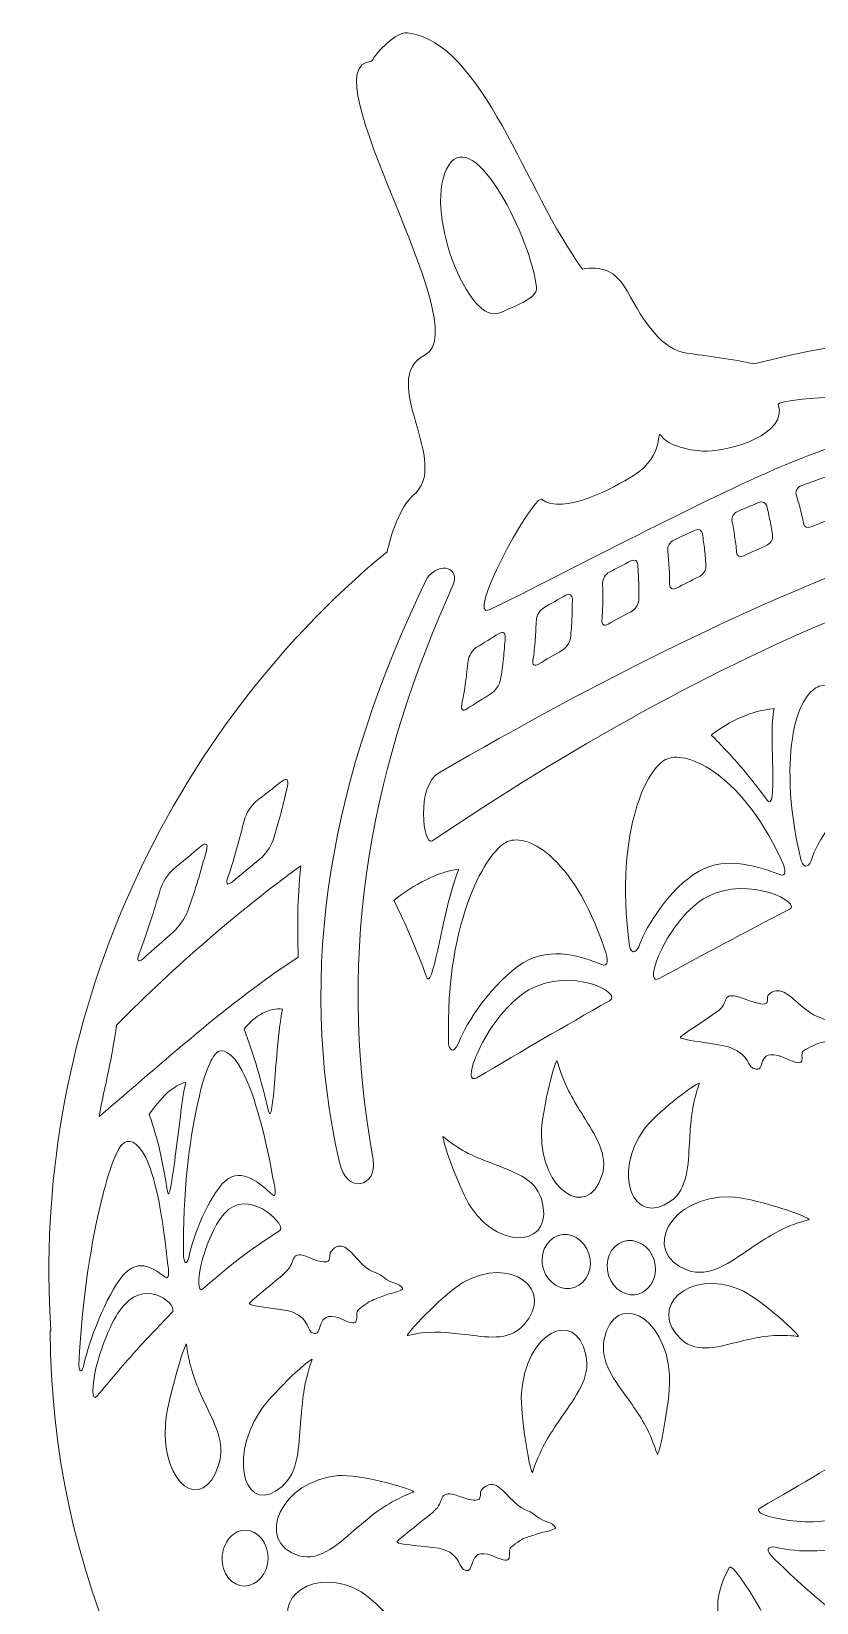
# Model space of a CAD drawing. Header units: centimetres. Extents: x -33.5 to 32.2, y -24.3 to 23.4.
# Drawn here: x -8.27 to 0.24, y 5.78 to 22.8 of the extents above; entities that cross this region are included whole.
import ezdxf

# ---------------------------------------------------------------- set-up
doc = ezdxf.new("R2010")
doc.units = ezdxf.units.CM
doc.header["$MEASUREMENT"] = 0
doc.layers.add('layer 1', color=7, linetype='Continuous')

msp = doc.modelspace()

# ---------------------------------------------------------------- linework, layer by layer
at = {"layer": 'layer 1', "color": 250, "lineweight": 9}
for points, knots in [([(-8.06721, 8.72116), (-8.06349, 8.72116), (-8.06153, 8.72116), (-8.06153, 8.72116), (-8.06153, 8.72116), (-8.27227, 11.87344), (-6.93555, 15.0796), (-4.41705, 17.1619), (-4.41705, 17.1619), (-4.37581, 17.33898), (-4.28369, 17.6302), (-4.13969, 17.76698), (-4.13969, 17.76698), (-3.69783, 18.1142), (-4.53469, 19.02948), (-4.00209, 19.29474), (-4.00209, 19.29474), (-3.43889, 19.59502), (-5.29133, 22.43028), (-4.58521, 22.47602), (-4.58521, 22.47602), (-4.52743, 22.57722), (-4.31839, 22.79906), (-4.19589, 22.78358), (-4.19589, 22.78358), (-3.36845, 22.67902), (-2.92219, 21.06164), (-2.29655, 20.22328), (-2.29655, 20.22328), (-2.10907, 20.2575), (-1.93795, 20.21842), (-1.81111, 19.97964), (-1.81111, 19.97964), (-1.62937, 19.64894), (-1.43493, 19.34716), (-1.16669, 19.31242), (-1.16669, 19.31242), (-0.97013, 19.28694), (-0.66117, 19.247), (-0.43707, 19.1969), (-0.43707, 19.1969), (4.05973, 20.3678), (8.87613, 18.34348), (10.98897, 14.1015), (10.98897, 14.1015), (11.84863, 12.37556), (12.14565, 10.51346), (11.95011, 8.71764), (11.95011, 8.71764), (11.94999, 8.71648), (11.94931, 8.72116), (11.95049, 8.72116), (11.95049, 8.72116), (11.95049, 3.50248), (7.46939, -0.72808), (1.94165, -0.72808), (1.94165, -0.72808), (-3.58611, -0.72808), (-8.06721, 3.50248), (-8.06721, 8.72116)], [0, 0, 0, 0, 0.0625, 0.0625, 0.0625, 0.0625, 0.125, 0.125, 0.125, 0.125, 0.1875, 0.1875, 0.1875, 0.1875, 0.25, 0.25, 0.25, 0.25, 0.3125, 0.3125, 0.3125, 0.3125, 0.375, 0.375, 0.375, 0.375, 0.4375, 0.4375, 0.4375, 0.4375, 0.5, 0.5, 0.5, 0.5, 0.5625, 0.5625, 0.5625, 0.5625, 0.625, 0.625, 0.625, 0.625, 0.6875, 0.6875, 0.6875, 0.6875, 0.75, 0.75, 0.75, 0.75, 0.8125, 0.8125, 0.8125, 0.8125, 0.875, 0.875, 0.875, 0.875, 1, 1, 1, 1]), ([(-3.74747, 21.3504), (-3.46783, 21.7769), (-2.85201, 20.54954), (-2.79731, 20.02514), (-2.79731, 20.02514), (-2.78377, 19.89564), (-3.05395, 19.82026), (-3.18581, 19.7533), (-3.18581, 19.7533), (-3.52963, 19.57872), (-4.04405, 20.90148), (-3.74747, 21.3504)], [0, 0, 0, 0, 0.25, 0.25, 0.25, 0.25, 0.5, 0.5, 0.5, 0.5, 1, 1, 1, 1]), ([(1.93139, 18.75902), (2.15349, 18.80716), (1.95111, 18.85828), (1.71195, 18.87392), (1.71195, 18.87392), (1.57275, 18.883), (-0.20539, 18.84554), (-0.17573, 18.75548), (-0.17573, 18.75548), (-0.06999, 18.43418), (-0.69189, 18.25368), (-0.94475, 18.25144), (-0.94475, 18.25144), (-1.05369, 18.25046), (-1.33451, 18.28044), (-1.44023, 18.41362), (-1.44023, 18.41362), (-1.51467, 18.50742), (-1.38359, 18.21184), (-1.75007, 17.984), (-1.75007, 17.984), (-1.94925, 17.86014), (-2.51659, 17.54648), (-2.74221, 17.73176), (-2.74221, 17.73176), (-2.87747, 17.71978), (-3.56955, 16.40568), (-3.30985, 16.53122), (-3.30985, 16.53122), (-2.44755, 16.94824), (-1.16827, 17.63986), (-0.20585, 18.0579), (-0.20585, 18.0579), (0.07783, 18.18114), (1.13069, 18.5853), (1.93139, 18.75902)], [0, 0, 0, 0, 0.1, 0.1, 0.1, 0.1, 0.2, 0.2, 0.2, 0.2, 0.3, 0.3, 0.3, 0.3, 0.4, 0.4, 0.4, 0.4, 0.5, 0.5, 0.5, 0.5, 0.6, 0.6, 0.6, 0.6, 0.7, 0.7, 0.7, 0.7, 0.8, 0.8, 0.8, 0.8, 1, 1, 1, 1]), ([(6.13971, 18.00306), (2.93829, 18.21702), (-0.36733, 16.77862), (-3.85001, 14.76984), (-3.85001, 14.76984), (-4.11097, 14.62152), (-4.02009, 13.96508), (-3.92939, 14.0281), (-3.92939, 14.0281), (-1.00587, 15.9869), (2.21523, 17.5638), (6.20011, 17.79476), (6.20011, 17.79476), (6.31769, 17.82118), (6.23783, 18.00466), (6.13971, 18.00306)], [0, 0, 0, 0, 0.2, 0.2, 0.2, 0.2, 0.4, 0.4, 0.4, 0.4, 0.6, 0.6, 0.6, 0.6, 1, 1, 1, 1]), ([(0.30725, 17.96294), (0.22841, 17.93382), (0.15197, 17.9059), (0.07307, 17.87696), (0.07307, 17.87696), (0.03615, 17.8634), (0.00787, 17.8214), (0.01773, 17.78562), (0.01773, 17.78562), (0.03215, 17.73326), (0.04791, 17.68124), (0.06149, 17.62826), (0.06149, 17.62826), (0.07503, 17.57538), (0.08857, 17.52204), (0.09783, 17.46764), (0.09783, 17.46764), (0.10417, 17.43028), (0.14135, 17.4135), (0.18001, 17.42956), (0.18001, 17.42956), (0.26361, 17.46418), (0.34447, 17.49852), (0.42709, 17.53192), (0.42709, 17.53192), (0.46849, 17.54864), (0.49721, 17.58932), (0.48939, 17.62432), (0.48939, 17.62432), (0.47777, 17.67664), (0.46363, 17.72746), (0.44769, 17.77768), (0.44769, 17.77768), (0.43167, 17.82788), (0.41397, 17.87752), (0.39721, 17.9273), (0.39721, 17.9273), (0.38587, 17.96102), (0.34661, 17.97744), (0.30725, 17.96294)], [0, 0, 0, 0, 0.09090909, 0.09090909, 0.09090909, 0.09090909, 0.18181818, 0.18181818, 0.18181818, 0.18181818, 0.27272727, 0.27272727, 0.27272727, 0.27272727, 0.36363636, 0.36363636, 0.36363636, 0.36363636, 0.45454545, 0.45454545, 0.45454545, 0.45454545, 0.54545455, 0.54545455, 0.54545455, 0.54545455, 0.63636364, 0.63636364, 0.63636364, 0.63636364, 0.72727273, 0.72727273, 0.72727273, 0.72727273, 0.81818182, 0.81818182, 0.81818182, 0.81818182, 1, 1, 1, 1]), ([(-0.38705, 17.69472), (-0.46423, 17.66242), (-0.53901, 17.63116), (-0.61751, 17.5984), (-0.61751, 17.5984), (-0.65613, 17.58224), (-0.68467, 17.53708), (-0.67777, 17.49876), (-0.67777, 17.49876), (-0.66763, 17.44242), (-0.65697, 17.38602), (-0.64869, 17.32848), (-0.64869, 17.32848), (-0.64043, 17.27128), (-0.63177, 17.2138), (-0.62817, 17.15434), (-0.62817, 17.15434), (-0.62571, 17.11408), (-0.59057, 17.09704), (-0.55033, 17.11594), (-0.55033, 17.11594), (-0.46735, 17.1548), (-0.38827, 17.19256), (-0.30653, 17.2279), (-0.30653, 17.2279), (-0.26567, 17.24558), (-0.23181, 17.29126), (-0.23683, 17.32964), (-0.23683, 17.32964), (-0.24411, 17.38544), (-0.25391, 17.44124), (-0.26519, 17.49546), (-0.26519, 17.49546), (-0.27655, 17.55014), (-0.28783, 17.60454), (-0.30109, 17.6581), (-0.30109, 17.6581), (-0.31003, 17.69438), (-0.34843, 17.7109), (-0.38705, 17.69472)], [0, 0, 0, 0, 0.09090909, 0.09090909, 0.09090909, 0.09090909, 0.18181818, 0.18181818, 0.18181818, 0.18181818, 0.27272727, 0.27272727, 0.27272727, 0.27272727, 0.36363636, 0.36363636, 0.36363636, 0.36363636, 0.45454545, 0.45454545, 0.45454545, 0.45454545, 0.54545455, 0.54545455, 0.54545455, 0.54545455, 0.63636364, 0.63636364, 0.63636364, 0.63636364, 0.72727273, 0.72727273, 0.72727273, 0.72727273, 0.81818182, 0.81818182, 0.81818182, 0.81818182, 1, 1, 1, 1]), ([(-1.07657, 17.39584), (-1.15471, 17.35932), (-1.22919, 17.32446), (-1.30853, 17.28734), (-1.30853, 17.28734), (-1.34757, 17.26904), (-1.37835, 17.22006), (-1.37471, 17.17854), (-1.37471, 17.17854), (-1.36941, 17.11756), (-1.36415, 17.05626), (-1.35977, 16.9944), (-1.35977, 16.9944), (-1.35545, 16.93306), (-1.35225, 16.87068), (-1.35349, 16.80658), (-1.35349, 16.80658), (-1.35435, 16.76316), (-1.32277, 16.74488), (-1.28215, 16.76608), (-1.28215, 16.76608), (-1.19851, 16.80958), (-1.11905, 16.8495), (-1.03725, 16.88784), (-1.03725, 16.88784), (-0.99577, 16.90728), (-0.95939, 16.95858), (-0.96059, 16.99982), (-0.96059, 16.99982), (-0.96235, 17.0612), (-0.96757, 17.12108), (-0.97383, 17.18056), (-0.97383, 17.18056), (-0.98011, 17.23978), (-0.98975, 17.298), (-0.99815, 17.3563), (-0.99815, 17.3563), (-1.00383, 17.3959), (-1.03871, 17.41354), (-1.07657, 17.39584)], [0, 0, 0, 0, 0.09090909, 0.09090909, 0.09090909, 0.09090909, 0.18181818, 0.18181818, 0.18181818, 0.18181818, 0.27272727, 0.27272727, 0.27272727, 0.27272727, 0.36363636, 0.36363636, 0.36363636, 0.36363636, 0.45454545, 0.45454545, 0.45454545, 0.45454545, 0.54545455, 0.54545455, 0.54545455, 0.54545455, 0.63636364, 0.63636364, 0.63636364, 0.63636364, 0.72727273, 0.72727273, 0.72727273, 0.72727273, 0.81818182, 0.81818182, 0.81818182, 0.81818182, 1, 1, 1, 1]), ([(-3.70801, 16.78664), (-3.61033, 16.9868), (-3.84159, 17.0636), (-3.98113, 16.87814), (-3.98113, 16.87814), (-5.01701, 14.7509), (-5.41161, 12.63738), (-4.93211, 10.54256), (-4.93211, 10.54256), (-4.85651, 10.1934), (-4.52143, 10.27432), (-4.56775, 10.57232), (-4.56775, 10.57232), (-4.99535, 12.9268), (-4.54075, 14.93164), (-3.70801, 16.78664)], [0, 0, 0, 0, 0.2, 0.2, 0.2, 0.2, 0.4, 0.4, 0.4, 0.4, 0.6, 0.6, 0.6, 0.6, 1, 1, 1, 1]), ([(-1.77273, 17.0619), (-1.85181, 17.02124), (-1.92711, 16.98202), (-2.00725, 16.94048), (-2.00725, 16.94048), (-2.04673, 16.92006), (-2.08119, 16.8661), (-2.08033, 16.8213), (-2.08033, 16.8213), (-2.07901, 16.75588), (-2.07663, 16.69008), (-2.07785, 16.62292), (-2.07785, 16.62292), (-2.07901, 16.55592), (-2.08079, 16.48874), (-2.08761, 16.41886), (-2.08761, 16.41886), (-2.09209, 16.3726), (-2.06365, 16.35258), (-2.02145, 16.37672), (-2.02145, 16.37672), (-1.93715, 16.42498), (-1.85587, 16.46738), (-1.77345, 16.51034), (-1.77345, 16.51034), (-1.73161, 16.53206), (-1.69119, 16.58824), (-1.68879, 16.6335), (-1.68879, 16.6335), (-1.68521, 16.70014), (-1.68593, 16.76546), (-1.68849, 16.82944), (-1.68849, 16.82944), (-1.69113, 16.89368), (-1.69501, 16.95728), (-1.69799, 17.02072), (-1.69799, 17.02072), (-1.70005, 17.06412), (-1.73321, 17.08228), (-1.77273, 17.0619)], [0, 0, 0, 0, 0.09090909, 0.09090909, 0.09090909, 0.09090909, 0.18181818, 0.18181818, 0.18181818, 0.18181818, 0.27272727, 0.27272727, 0.27272727, 0.27272727, 0.36363636, 0.36363636, 0.36363636, 0.36363636, 0.45454545, 0.45454545, 0.45454545, 0.45454545, 0.54545455, 0.54545455, 0.54545455, 0.54545455, 0.63636364, 0.63636364, 0.63636364, 0.63636364, 0.72727273, 0.72727273, 0.72727273, 0.72727273, 0.81818182, 0.81818182, 0.81818182, 0.81818182, 1, 1, 1, 1]), ([(-2.47771, 16.69136), (-2.55873, 16.64556), (-2.63959, 16.5993), (-2.71819, 16.55468), (-2.71819, 16.55468), (-2.75927, 16.53144), (-2.79531, 16.47302), (-2.79795, 16.4247), (-2.79795, 16.4247), (-2.80185, 16.3532), (-2.80553, 16.28166), (-2.81091, 16.20902), (-2.81091, 16.20902), (-2.81627, 16.13706), (-2.82313, 16.06326), (-2.83503, 15.9884), (-2.83503, 15.9884), (-2.84315, 15.93714), (-2.81879, 15.91656), (-2.77491, 15.94334), (-2.77491, 15.94334), (-2.69063, 15.99464), (-2.60495, 16.04324), (-2.52059, 16.09146), (-2.52059, 16.09146), (-2.47959, 16.11488), (-2.43583, 16.1764), (-2.42939, 16.22572), (-2.42939, 16.22572), (-2.41991, 16.29844), (-2.41465, 16.36954), (-2.41243, 16.43938), (-2.41243, 16.43938), (-2.41019, 16.50874), (-2.40835, 16.57862), (-2.40765, 16.64736), (-2.40765, 16.64736), (-2.40713, 16.69394), (-2.43893, 16.7132), (-2.47771, 16.69136)], [0, 0, 0, 0, 0.09090909, 0.09090909, 0.09090909, 0.09090909, 0.18181818, 0.18181818, 0.18181818, 0.18181818, 0.27272727, 0.27272727, 0.27272727, 0.27272727, 0.36363636, 0.36363636, 0.36363636, 0.36363636, 0.45454545, 0.45454545, 0.45454545, 0.45454545, 0.54545455, 0.54545455, 0.54545455, 0.54545455, 0.63636364, 0.63636364, 0.63636364, 0.63636364, 0.72727273, 0.72727273, 0.72727273, 0.72727273, 0.81818182, 0.81818182, 0.81818182, 0.81818182, 1, 1, 1, 1]), ([(-3.20121, 16.27644), (-3.28411, 16.22526), (-3.36811, 16.17328), (-3.44989, 16.12286), (-3.44989, 16.12286), (-3.49017, 16.09804), (-3.53113, 16.03266), (-3.53713, 15.9807), (-3.53713, 15.9807), (-3.54609, 15.90252), (-3.55447, 15.82416), (-3.56493, 15.7464), (-3.56493, 15.7464), (-3.57555, 15.66704), (-3.58975, 15.58748), (-3.60743, 15.50538), (-3.60743, 15.50538), (-3.61925, 15.45044), (-3.59509, 15.42916), (-3.55089, 15.45832), (-3.55089, 15.45832), (-3.46479, 15.5151), (-3.37607, 15.56978), (-3.28869, 15.624), (-3.28869, 15.624), (-3.24501, 15.65108), (-3.19755, 15.7179), (-3.18761, 15.77164), (-3.18761, 15.77164), (-3.17311, 15.85018), (-3.16363, 15.92706), (-3.15559, 16.00348), (-3.15559, 16.00348), (-3.14761, 16.07912), (-3.14235, 16.1543), (-3.13585, 16.22976), (-3.13585, 16.22976), (-3.13149, 16.2805), (-3.16091, 16.30128), (-3.20121, 16.27644)], [0, 0, 0, 0, 0.09090909, 0.09090909, 0.09090909, 0.09090909, 0.18181818, 0.18181818, 0.18181818, 0.18181818, 0.27272727, 0.27272727, 0.27272727, 0.27272727, 0.36363636, 0.36363636, 0.36363636, 0.36363636, 0.45454545, 0.45454545, 0.45454545, 0.45454545, 0.54545455, 0.54545455, 0.54545455, 0.54545455, 0.63636364, 0.63636364, 0.63636364, 0.63636364, 0.72727273, 0.72727273, 0.72727273, 0.72727273, 0.81818182, 0.81818182, 0.81818182, 0.81818182, 1, 1, 1, 1]), ([(1.70207, 14.66792), (1.78027, 14.53348), (1.77061, 14.47928), (1.69897, 14.50646), (1.69897, 14.50646), (1.48535, 14.58764), (1.08703, 14.71932), (0.78655, 14.56482), (0.78655, 14.56482), (0.47581, 14.40508), (0.23555, 13.99578), (0.18799, 13.8351), (0.18799, 13.8351), (0.16373, 13.75304), (0.10811, 13.71492), (0.07197, 13.81334), (0.07197, 13.81334), (-0.07721, 14.44164), (-0.06579, 14.89172), (-0.01373, 15.19466), (-0.01373, 15.19466), (0.03721, 15.49112), (0.15315, 15.64956), (0.24937, 15.69504), (0.24937, 15.69504), (0.34811, 15.74176), (0.56301, 15.71478), (0.83221, 15.56314), (0.83221, 15.56314), (1.10097, 15.41176), (1.41851, 15.13082), (1.70207, 14.66792)], [0, 0, 0, 0, 0.11111111, 0.11111111, 0.11111111, 0.11111111, 0.22222222, 0.22222222, 0.22222222, 0.22222222, 0.33333333, 0.33333333, 0.33333333, 0.33333333, 0.44444444, 0.44444444, 0.44444444, 0.44444444, 0.55555556, 0.55555556, 0.55555556, 0.55555556, 0.66666667, 0.66666667, 0.66666667, 0.66666667, 0.77777778, 0.77777778, 0.77777778, 0.77777778, 1, 1, 1, 1]), ([(-0.22033, 15.46108), (-0.46533, 15.4403), (-0.71053, 15.32308), (-0.90301, 15.17432), (-0.90301, 15.17432), (-0.79147, 15.06638), (-0.68733, 14.95426), (-0.58767, 14.83788), (-0.58767, 14.83788), (-0.48759, 14.72094), (-0.39185, 14.59928), (-0.29733, 14.47092), (-0.29733, 14.47092), (-0.23815, 14.39058), (-0.23143, 14.56186), (-0.23525, 14.79124), (-0.23525, 14.79124), (-0.23905, 15.01882), (-0.25625, 15.30422), (-0.22033, 15.46108)], [0, 0, 0, 0, 0.16666667, 0.16666667, 0.16666667, 0.16666667, 0.33333333, 0.33333333, 0.33333333, 0.33333333, 0.5, 0.5, 0.5, 0.5, 0.66666667, 0.66666667, 0.66666667, 0.66666667, 1, 1, 1, 1]), ([(-0.14893, 13.83446), (-0.07881, 13.69682), (-0.09287, 13.63832), (-0.16043, 13.664), (-0.16043, 13.664), (-0.36227, 13.74068), (-0.73209, 13.87314), (-1.03475, 13.70072), (-1.03475, 13.70072), (-1.34885, 13.52172), (-1.62041, 13.08174), (-1.67633, 12.91224), (-1.67633, 12.91224), (-1.70489, 12.82566), (-1.76021, 12.78394), (-1.78915, 12.88718), (-1.78915, 12.88718), (-1.87667, 13.54986), (-1.81441, 14.03338), (-1.72167, 14.3608), (-1.72167, 14.3608), (-1.63041, 14.68286), (-1.49621, 14.85618), (-1.39751, 14.90956), (-1.39751, 14.90956), (-1.29761, 14.96368), (-1.10271, 14.93608), (-0.87295, 14.7753), (-0.87295, 14.7753), (-0.64177, 14.61356), (-0.37381, 14.32138), (-0.14893, 13.83446)], [0, 0, 0, 0, 0.11111111, 0.11111111, 0.11111111, 0.11111111, 0.22222222, 0.22222222, 0.22222222, 0.22222222, 0.33333333, 0.33333333, 0.33333333, 0.33333333, 0.44444444, 0.44444444, 0.44444444, 0.44444444, 0.55555556, 0.55555556, 0.55555556, 0.55555556, 0.66666667, 0.66666667, 0.66666667, 0.66666667, 0.77777778, 0.77777778, 0.77777778, 0.77777778, 1, 1, 1, 1]), ([(-5.55427, 14.6757), (-5.64757, 14.60314), (-5.74303, 14.52874), (-5.83843, 14.45452), (-5.83843, 14.45452), (-5.88945, 14.41486), (-5.94375, 14.32882), (-5.96225, 14.25884), (-5.96225, 14.25884), (-5.98919, 14.15714), (-6.01493, 14.05424), (-6.04385, 13.9512), (-6.04385, 13.9512), (-6.07297, 13.84746), (-6.10449, 13.7425), (-6.14153, 13.63658), (-6.14153, 13.63658), (-6.16717, 13.56304), (-6.15087, 13.53758), (-6.09761, 13.58162), (-6.09761, 13.58162), (-5.99413, 13.66714), (-5.89211, 13.75216), (-5.79165, 13.8347), (-5.79165, 13.8347), (-5.74049, 13.8768), (-5.67483, 13.96686), (-5.65243, 14.03566), (-5.65243, 14.03566), (-5.61945, 14.13664), (-5.59201, 14.23554), (-5.56617, 14.33398), (-5.56617, 14.33398), (-5.54065, 14.43156), (-5.51937, 14.52848), (-5.49595, 14.6251), (-5.49595, 14.6251), (-5.47999, 14.6911), (-5.50653, 14.71282), (-5.55427, 14.6757)], [0, 0, 0, 0, 0.09090909, 0.09090909, 0.09090909, 0.09090909, 0.18181818, 0.18181818, 0.18181818, 0.18181818, 0.27272727, 0.27272727, 0.27272727, 0.27272727, 0.36363636, 0.36363636, 0.36363636, 0.36363636, 0.45454545, 0.45454545, 0.45454545, 0.45454545, 0.54545455, 0.54545455, 0.54545455, 0.54545455, 0.63636364, 0.63636364, 0.63636364, 0.63636364, 0.72727273, 0.72727273, 0.72727273, 0.72727273, 0.81818182, 0.81818182, 0.81818182, 0.81818182, 1, 1, 1, 1]), ([(-6.43237, 13.97278), (-6.53209, 13.88904), (-6.63405, 13.8035), (-6.73815, 13.71638), (-6.73815, 13.71638), (-6.79023, 13.67278), (-6.85289, 13.57426), (-6.87615, 13.49776), (-6.87615, 13.49776), (-6.91047, 13.38474), (-6.94351, 13.27134), (-6.98045, 13.15714), (-6.98045, 13.15714), (-7.01755, 13.04234), (-7.05787, 12.92646), (-7.10319, 12.80832), (-7.10319, 12.80832), (-7.13383, 12.72854), (-7.11803, 12.70214), (-7.06153, 12.75188), (-7.06153, 12.75188), (-6.94955, 12.85042), (-6.84089, 12.94658), (-6.73209, 13.04234), (-6.73209, 13.04234), (-6.67663, 13.09114), (-6.60355, 13.19526), (-6.57623, 13.27038), (-6.57623, 13.27038), (-6.53563, 13.38212), (-6.49921, 13.49134), (-6.46635, 13.59974), (-6.46635, 13.59974), (-6.43373, 13.70742), (-6.40515, 13.81432), (-6.37493, 13.92092), (-6.37493, 13.92092), (-6.35441, 13.99342), (-6.38141, 14.0156), (-6.43237, 13.97278)], [0, 0, 0, 0, 0.09090909, 0.09090909, 0.09090909, 0.09090909, 0.18181818, 0.18181818, 0.18181818, 0.18181818, 0.27272727, 0.27272727, 0.27272727, 0.27272727, 0.36363636, 0.36363636, 0.36363636, 0.36363636, 0.45454545, 0.45454545, 0.45454545, 0.45454545, 0.54545455, 0.54545455, 0.54545455, 0.54545455, 0.63636364, 0.63636364, 0.63636364, 0.63636364, 0.72727273, 0.72727273, 0.72727273, 0.72727273, 0.81818182, 0.81818182, 0.81818182, 0.81818182, 1, 1, 1, 1]), ([(-2.06431, 12.86902), (-2.00725, 12.72528), (-2.02465, 12.66244), (-2.08993, 12.68818), (-2.08993, 12.68818), (-2.28257, 12.76432), (-2.63047, 12.89638), (-2.94107, 12.70736), (-2.94107, 12.70736), (-3.26393, 12.51084), (-3.56807, 12.03772), (-3.63561, 11.85434), (-3.63561, 11.85434), (-3.66981, 11.76162), (-3.72705, 11.7154), (-3.74921, 11.82446), (-3.74921, 11.82446), (-3.77317, 12.5368), (-3.65483, 13.06064), (-3.51937, 13.41704), (-3.51937, 13.41704), (-3.38653, 13.76654), (-3.23261, 13.95378), (-3.12971, 14.01158), (-3.12971, 14.01158), (-3.02681, 14.06936), (-2.84747, 14.03962), (-2.65205, 13.86832), (-2.65205, 13.86832), (-2.45413, 13.69486), (-2.23545, 13.38344), (-2.06431, 12.86902)], [0, 0, 0, 0, 0.11111111, 0.11111111, 0.11111111, 0.11111111, 0.22222222, 0.22222222, 0.22222222, 0.22222222, 0.33333333, 0.33333333, 0.33333333, 0.33333333, 0.44444444, 0.44444444, 0.44444444, 0.44444444, 0.55555556, 0.55555556, 0.55555556, 0.55555556, 0.66666667, 0.66666667, 0.66666667, 0.66666667, 0.77777778, 0.77777778, 0.77777778, 0.77777778, 1, 1, 1, 1]), ([(-5.35239, 13.75814), (-6.04383, 13.25618), (-6.69337, 12.68978), (-7.35035, 12.03166), (-7.35035, 12.03166), (-7.39137, 11.6934), (-7.47965, 11.37386), (-7.53729, 11.04192), (-7.53729, 11.04192), (-6.84175, 11.63232), (-6.12793, 12.2825), (-5.38051, 12.76876), (-5.38051, 12.76876), (-5.38571, 13.14906), (-5.39389, 13.35194), (-5.35239, 13.75814)], [0, 0, 0, 0, 0.2, 0.2, 0.2, 0.2, 0.4, 0.4, 0.4, 0.4, 0.6, 0.6, 0.6, 0.6, 1, 1, 1, 1]), ([(-3.63873, 13.72112), (-3.86513, 13.69528), (-4.12405, 13.55734), (-4.34447, 13.38398), (-4.34447, 13.38398), (-4.27679, 13.25452), (-4.21611, 13.12132), (-4.15801, 12.98374), (-4.15801, 12.98374), (-4.09997, 12.84628), (-4.04361, 12.70486), (-3.98841, 12.55624), (-3.98841, 12.55624), (-3.95405, 12.46374), (-3.90759, 12.66224), (-3.84909, 12.93104), (-3.84909, 12.93104), (-3.79081, 13.19838), (-3.72107, 13.53506), (-3.63873, 13.72112)], [0, 0, 0, 0, 0.16666667, 0.16666667, 0.16666667, 0.16666667, 0.33333333, 0.33333333, 0.33333333, 0.33333333, 0.5, 0.5, 0.5, 0.5, 0.66666667, 0.66666667, 0.66666667, 0.66666667, 1, 1, 1, 1]), ([(-0.05717, 13.28582), (0.09647, 13.35132), (-0.49817, 13.6616), (-0.94607, 13.42272), (-0.94607, 13.42272), (-1.16059, 13.3083), (-1.33889, 13.06022), (-1.43935, 12.85566), (-1.43935, 12.85566), (-1.53981, 12.65112), (-1.56403, 12.48692), (-1.46817, 12.5363), (-1.46817, 12.5363), (-0.96215, 12.81008), (-0.56107, 13.02382), (-0.05717, 13.28582)], [0, 0, 0, 0, 0.2, 0.2, 0.2, 0.2, 0.4, 0.4, 0.4, 0.4, 0.6, 0.6, 0.6, 0.6, 1, 1, 1, 1]), ([(-2.00403, 12.29646), (-1.84939, 12.3698), (-2.42171, 12.6771), (-2.87937, 12.41264), (-2.87937, 12.41264), (-3.09891, 12.28578), (-3.29317, 12.02184), (-3.40387, 11.80176), (-3.40387, 11.80176), (-3.51427, 11.58218), (-3.54261, 11.4064), (-3.44369, 11.46262), (-3.44369, 11.46262), (-2.92461, 11.7683), (-2.51531, 12.00738), (-2.00403, 12.29646)], [0, 0, 0, 0, 0.2, 0.2, 0.2, 0.2, 0.4, 0.4, 0.4, 0.4, 0.6, 0.6, 0.6, 0.6, 1, 1, 1, 1]), ([(0.24545, 11.82982), (0.24763, 11.82968), (0.44399, 11.88724), (0.49843, 11.8875), (0.49843, 11.8875), (0.52107, 11.8876), (0.60183, 11.91026), (0.62147, 11.92086), (0.62147, 11.92086), (0.57215, 11.99486), (0.49537, 11.9727), (0.37659, 12.06206), (0.37659, 12.06206), (0.28001, 12.13482), (0.23143, 12.09298), (0.04297, 12.2663), (0.04297, 12.2663), (-0.05387, 12.35542), (-0.17721, 12.4739), (-0.28579, 12.35572), (-0.28579, 12.35572), (-0.31787, 12.3208), (-0.20733, 12.1853), (-0.54543, 12.31646), (-0.54543, 12.31646), (-0.79453, 12.41306), (-0.71593, 12.28346), (-0.80597, 12.2038), (-0.80597, 12.2038), (-0.86649, 12.15022), (-1.24621, 11.9123), (-1.23743, 11.89876), (-1.23743, 11.89876), (-1.21425, 11.86302), (-0.80797, 11.83096), (-0.69637, 11.78856), (-0.69637, 11.78856), (-0.46661, 11.70122), (-0.52851, 11.57794), (-0.41747, 11.554), (-0.41747, 11.554), (-0.30221, 11.52912), (-0.43513, 11.83046), (-0.06017, 11.65744), (-0.06017, 11.65744), (0.16047, 11.5556), (0.04201, 11.71768), (0.09887, 11.7537), (0.09887, 11.7537), (0.11591, 11.7645), (0.23191, 11.83058), (0.24545, 11.82982)], [0, 0, 0, 0, 0.07142857, 0.07142857, 0.07142857, 0.07142857, 0.14285714, 0.14285714, 0.14285714, 0.14285714, 0.21428571, 0.21428571, 0.21428571, 0.21428571, 0.28571429, 0.28571429, 0.28571429, 0.28571429, 0.35714286, 0.35714286, 0.35714286, 0.35714286, 0.42857143, 0.42857143, 0.42857143, 0.42857143, 0.5, 0.5, 0.5, 0.5, 0.57142857, 0.57142857, 0.57142857, 0.57142857, 0.64285714, 0.64285714, 0.64285714, 0.64285714, 0.71428571, 0.71428571, 0.71428571, 0.71428571, 0.78571429, 0.78571429, 0.78571429, 0.78571429, 0.85714286, 0.85714286, 0.85714286, 0.85714286, 1, 1, 1, 1]), ([(-5.54953, 12.20428), (-5.69353, 12.22772), (-5.84537, 12.13458), (-5.96735, 11.99004), (-5.96735, 11.99004), (-5.91469, 11.85412), (-5.86739, 11.71316), (-5.82417, 11.56512), (-5.82417, 11.56512), (-5.78105, 11.41702), (-5.74147, 11.26136), (-5.70055, 11.09876), (-5.70055, 11.09876), (-5.67505, 10.99736), (-5.65549, 11.1883), (-5.63347, 11.44952), (-5.63347, 11.44952), (-5.61157, 11.7084), (-5.58901, 12.0335), (-5.54953, 12.20428)], [0, 0, 0, 0, 0.16666667, 0.16666667, 0.16666667, 0.16666667, 0.33333333, 0.33333333, 0.33333333, 0.33333333, 0.5, 0.5, 0.5, 0.5, 0.66666667, 0.66666667, 0.66666667, 0.66666667, 1, 1, 1, 1]), ([(-5.65369, 10.37386), (-5.61373, 10.21744), (-5.62241, 10.1584), (-5.66341, 10.1961), (-5.66341, 10.1961), (-5.78367, 10.30652), (-5.99147, 10.5019), (-6.16861, 10.34514), (-6.16861, 10.34514), (-6.35497, 10.18024), (-6.52363, 9.72254), (-6.55829, 9.5458), (-6.55829, 9.5458), (-6.57551, 9.4582), (-6.60735, 9.4157), (-6.62377, 9.52224), (-6.62377, 9.52224), (-6.63329, 10.24224), (-6.55585, 10.7793), (-6.47987, 11.1413), (-6.47987, 11.1413), (-6.40553, 11.49512), (-6.32397, 11.6799), (-6.26495, 11.73348), (-6.26495, 11.73348), (-6.20585, 11.78718), (-6.09639, 11.74318), (-5.98675, 11.53496), (-5.98675, 11.53496), (-5.87423, 11.32122), (-5.75595, 10.94534), (-5.65369, 10.37386)], [0, 0, 0, 0, 0.11111111, 0.11111111, 0.11111111, 0.11111111, 0.22222222, 0.22222222, 0.22222222, 0.22222222, 0.33333333, 0.33333333, 0.33333333, 0.33333333, 0.44444444, 0.44444444, 0.44444444, 0.44444444, 0.55555556, 0.55555556, 0.55555556, 0.55555556, 0.66666667, 0.66666667, 0.66666667, 0.66666667, 0.77777778, 0.77777778, 0.77777778, 0.77777778, 1, 1, 1, 1]), ([(-2.57645, 11.64882), (-2.61421, 11.5948), (-2.74097, 11.07392), (-2.74393, 10.8588), (-2.74393, 10.8588), (-2.75237, 10.24588), (-2.24703, 9.9118), (-2.08707, 10.40092), (-2.08707, 10.40092), (-2.01281, 10.62786), (-2.16651, 10.84588), (-2.28957, 11.04784), (-2.28957, 11.04784), (-2.39847, 11.22652), (-2.47503, 11.34236), (-2.55081, 11.5723), (-2.55081, 11.5723), (-2.55791, 11.59382), (-2.57347, 11.6531), (-2.57645, 11.64882)], [0, 0, 0, 0, 0.16666667, 0.16666667, 0.16666667, 0.16666667, 0.33333333, 0.33333333, 0.33333333, 0.33333333, 0.5, 0.5, 0.5, 0.5, 0.66666667, 0.66666667, 0.66666667, 0.66666667, 1, 1, 1, 1]), ([(-6.59945, 11.41176), (-6.73197, 11.3828), (-6.87649, 11.24018), (-6.99579, 11.06262), (-6.99579, 11.06262), (-6.95057, 10.93984), (-6.91225, 10.80958), (-6.88039, 10.67094), (-6.88039, 10.67094), (-6.84837, 10.53154), (-6.82211, 10.38418), (-6.79643, 10.22892), (-6.79643, 10.22892), (-6.78041, 10.13178), (-6.74877, 10.33488), (-6.71213, 10.61078), (-6.71213, 10.61078), (-6.67581, 10.88402), (-6.64121, 11.22478), (-6.59945, 11.41176)], [0, 0, 0, 0, 0.16666667, 0.16666667, 0.16666667, 0.16666667, 0.33333333, 0.33333333, 0.33333333, 0.33333333, 0.5, 0.5, 0.5, 0.5, 0.66666667, 0.66666667, 0.66666667, 0.66666667, 1, 1, 1, 1]), ([(-1.03277, 11.4028), (-1.09893, 11.38558), (-1.50991, 11.06944), (-1.63003, 10.90502), (-1.63003, 10.90502), (-1.97983, 10.4262), (-1.74801, 9.8392), (-1.34319, 10.12382), (-1.34319, 10.12382), (-1.15341, 10.25724), (-1.15301, 10.52354), (-1.13857, 10.75924), (-1.13857, 10.75924), (-1.12599, 10.96486), (-1.12249, 11.10202), (-1.05363, 11.32954), (-1.05363, 11.32954), (-1.04799, 11.34814), (-1.03057, 11.40342), (-1.03277, 11.4028)], [0, 0, 0, 0, 0.16666667, 0.16666667, 0.16666667, 0.16666667, 0.33333333, 0.33333333, 0.33333333, 0.33333333, 0.5, 0.5, 0.5, 0.5, 0.66666667, 0.66666667, 0.66666667, 0.66666667, 1, 1, 1, 1]), ([(-6.80171, 9.48846), (-6.77293, 9.33724), (-6.78393, 9.27222), (-6.81999, 9.29936), (-6.81999, 9.29936), (-6.92649, 9.37924), (-7.10385, 9.52538), (-7.27977, 9.31902), (-7.27977, 9.31902), (-7.46401, 9.10278), (-7.65309, 8.58458), (-7.69533, 8.38628), (-7.69533, 8.38628), (-7.71633, 8.28766), (-7.74837, 8.23668), (-7.75897, 8.35056), (-7.75897, 8.35056), (-7.72133, 9.13342), (-7.61161, 9.71484), (-7.51971, 10.10356), (-7.51971, 10.10356), (-7.43121, 10.47766), (-7.34685, 10.67718), (-7.28901, 10.74026), (-7.28901, 10.74026), (-7.22959, 10.80522), (-7.12497, 10.78334), (-7.03279, 10.59706), (-7.03279, 10.59706), (-6.93905, 10.4075), (-6.85835, 10.05206), (-6.80171, 9.48846)], [0, 0, 0, 0, 0.11111111, 0.11111111, 0.11111111, 0.11111111, 0.22222222, 0.22222222, 0.22222222, 0.22222222, 0.33333333, 0.33333333, 0.33333333, 0.33333333, 0.44444444, 0.44444444, 0.44444444, 0.44444444, 0.55555556, 0.55555556, 0.55555556, 0.55555556, 0.66666667, 0.66666667, 0.66666667, 0.66666667, 0.77777778, 0.77777778, 0.77777778, 0.77777778, 1, 1, 1, 1]), ([(-3.81151, 10.8248), (-3.80947, 10.75244), (-3.62533, 10.23162), (-3.50627, 10.0567), (-3.50627, 10.0567), (-3.17015, 9.563), (-2.58747, 9.65286), (-2.74405, 10.14822), (-2.74405, 10.14822), (-2.81691, 10.37874), (-3.06031, 10.44696), (-3.26767, 10.52884), (-3.26767, 10.52884), (-3.44819, 10.60006), (-3.57089, 10.64072), (-3.75025, 10.7769), (-3.75025, 10.7769), (-3.76731, 10.7898), (-3.81159, 10.82686), (-3.81151, 10.8248)], [0, 0, 0, 0, 0.16666667, 0.16666667, 0.16666667, 0.16666667, 0.33333333, 0.33333333, 0.33333333, 0.33333333, 0.5, 0.5, 0.5, 0.5, 0.66666667, 0.66666667, 0.66666667, 0.66666667, 1, 1, 1, 1]), ([(-5.58257, 9.80198), (-5.48803, 9.84402), (-5.86749, 10.24298), (-6.13107, 10.03614), (-6.13107, 10.03614), (-6.25961, 9.93532), (-6.36567, 9.68676), (-6.42051, 9.48184), (-6.42051, 9.48184), (-6.47443, 9.2803), (-6.47053, 9.12556), (-6.41491, 9.17308), (-6.41491, 9.17308), (-6.26825, 9.29996), (-6.13747, 9.4119), (-6.00297, 9.51418), (-6.00297, 9.51418), (-5.87119, 9.6145), (-5.73471, 9.70502), (-5.58257, 9.80198)], [0, 0, 0, 0, 0.16666667, 0.16666667, 0.16666667, 0.16666667, 0.33333333, 0.33333333, 0.33333333, 0.33333333, 0.5, 0.5, 0.5, 0.5, 0.66666667, 0.66666667, 0.66666667, 0.66666667, 1, 1, 1, 1]), ([(0.15829, 9.9275), (0.10095, 9.98014), (-0.46339, 10.16484), (-0.69383, 10.1716), (-0.69383, 10.1716), (-1.34647, 10.19086), (-1.67363, 9.56962), (-1.16095, 9.37756), (-1.16095, 9.37756), (-0.92265, 9.28826), (-0.69275, 9.46858), (-0.48095, 9.6091), (-0.48095, 9.6091), (-0.29363, 9.73332), (-0.16845, 9.82272), (0.07415, 9.90112), (0.07415, 9.90112), (0.09787, 9.90876), (0.16083, 9.92514), (0.15829, 9.9275)], [0, 0, 0, 0, 0.16666667, 0.16666667, 0.16666667, 0.16666667, 0.33333333, 0.33333333, 0.33333333, 0.33333333, 0.5, 0.5, 0.5, 0.5, 0.66666667, 0.66666667, 0.66666667, 0.66666667, 1, 1, 1, 1]), ([(-4.58863, 9.04622), (-4.58629, 9.0463), (-4.40721, 9.12228), (-4.35757, 9.12792), (-4.35757, 9.12792), (-4.33643, 9.13034), (-4.25977, 9.16192), (-4.24533, 9.173), (-4.24533, 9.173), (-4.28375, 9.25012), (-4.35837, 9.21664), (-4.46063, 9.30488), (-4.46063, 9.30488), (-4.54215, 9.37526), (-4.58867, 9.32668), (-4.74325, 9.5019), (-4.74325, 9.5019), (-4.82331, 9.59262), (-4.92155, 9.7149), (-5.02747, 9.57698), (-5.02747, 9.57698), (-5.06067, 9.5338), (-4.97275, 9.39148), (-5.25999, 9.51322), (-5.25999, 9.51322), (-5.46891, 9.60168), (-5.41161, 9.4672), (-5.49901, 9.37242), (-5.49901, 9.37242), (-5.55731, 9.3092), (-5.91777, 9.02808), (-5.91137, 9.01402), (-5.91137, 9.01402), (-5.89399, 8.97542), (-5.53461, 8.96052), (-5.43969, 8.92284), (-5.43969, 8.92284), (-5.23953, 8.8435), (-5.30263, 8.70756), (-5.20465, 8.6913), (-5.20465, 8.6913), (-5.10149, 8.67414), (-5.20227, 8.98864), (-4.87373, 8.83282), (-4.87373, 8.83282), (-4.67997, 8.74088), (-4.78061, 8.90598), (-4.72563, 8.95086), (-4.72563, 8.95086), (-4.70975, 8.96382), (-4.60109, 9.04594), (-4.58863, 9.04622)], [0, 0, 0, 0, 0.07142857, 0.07142857, 0.07142857, 0.07142857, 0.14285714, 0.14285714, 0.14285714, 0.14285714, 0.21428571, 0.21428571, 0.21428571, 0.21428571, 0.28571429, 0.28571429, 0.28571429, 0.28571429, 0.35714286, 0.35714286, 0.35714286, 0.35714286, 0.42857143, 0.42857143, 0.42857143, 0.42857143, 0.5, 0.5, 0.5, 0.5, 0.57142857, 0.57142857, 0.57142857, 0.57142857, 0.64285714, 0.64285714, 0.64285714, 0.64285714, 0.71428571, 0.71428571, 0.71428571, 0.71428571, 0.78571429, 0.78571429, 0.78571429, 0.78571429, 0.85714286, 0.85714286, 0.85714286, 0.85714286, 1, 1, 1, 1]), ([(-2.61027, 9.72958), (-2.73295, 9.65294), (-2.77363, 9.4743), (-2.69871, 9.33142), (-2.69871, 9.33142), (-2.62383, 9.18858), (-2.46199, 9.1364), (-2.33833, 9.21354), (-2.33833, 9.21354), (-2.21467, 9.29066), (-2.17523, 9.46672), (-2.25127, 9.6094), (-2.25127, 9.6094), (-2.32733, 9.75212), (-2.48765, 9.8062), (-2.61027, 9.72958)], [0, 0, 0, 0, 0.2, 0.2, 0.2, 0.2, 0.4, 0.4, 0.4, 0.4, 0.6, 0.6, 0.6, 0.6, 1, 1, 1, 1]), ([(-1.90651, 9.6631), (-2.03017, 9.58598), (-2.06849, 9.40768), (-1.99263, 9.26534), (-1.99263, 9.26534), (-1.91675, 9.123), (-1.75845, 9.0679), (-1.63531, 9.14362), (-1.63531, 9.14362), (-1.51223, 9.2193), (-1.46871, 9.39978), (-1.54489, 9.54272), (-1.54489, 9.54272), (-1.62109, 9.6857), (-1.78291, 9.7402), (-1.90651, 9.6631)], [0, 0, 0, 0, 0.2, 0.2, 0.2, 0.2, 0.4, 0.4, 0.4, 0.4, 0.6, 0.6, 0.6, 0.6, 1, 1, 1, 1]), ([(-4.19873, 8.66896), (-4.16835, 8.73778), (-3.77803, 9.13576), (-3.59407, 9.2419), (-3.59407, 9.2419), (-3.07889, 9.5391), (-2.58379, 9.1699), (-2.93765, 8.77994), (-2.93765, 8.77994), (-3.10045, 8.60046), (-3.34883, 8.65374), (-3.57339, 8.67992), (-3.57339, 8.67992), (-3.76967, 8.70274), (-3.89925, 8.72316), (-4.12415, 8.68432), (-4.12415, 8.68432), (-4.14489, 8.6808), (-4.19999, 8.66616), (-4.19873, 8.66896)], [0, 0, 0, 0, 0.16666667, 0.16666667, 0.16666667, 0.16666667, 0.33333333, 0.33333333, 0.33333333, 0.33333333, 0.5, 0.5, 0.5, 0.5, 0.66666667, 0.66666667, 0.66666667, 0.66666667, 1, 1, 1, 1]), ([(0.04211, 8.65906), (0.00959, 8.72434), (-0.40065, 9.08432), (-0.59197, 9.16628), (-0.59197, 9.16628), (-1.14237, 9.40208), (-1.60547, 8.96554), (-1.22465, 8.62444), (-1.22465, 8.62444), (-1.04725, 8.4655), (-0.80531, 8.5537), (-0.58647, 8.60452), (-0.58647, 8.60452), (-0.38747, 8.65078), (-0.26115, 8.6803), (-0.03351, 8.66562), (-0.03351, 8.66562), (-0.01123, 8.66424), (0.04365, 8.65594), (0.04211, 8.65906)], [0, 0, 0, 0, 0.16666667, 0.16666667, 0.16666667, 0.16666667, 0.33333333, 0.33333333, 0.33333333, 0.33333333, 0.5, 0.5, 0.5, 0.5, 0.66666667, 0.66666667, 0.66666667, 0.66666667, 1, 1, 1, 1]), ([(-6.75273, 8.91332), (-6.66205, 8.98908), (-7.00629, 9.28724), (-7.26437, 9.00166), (-7.26437, 9.00166), (-7.38997, 8.86266), (-7.50543, 8.57632), (-7.56515, 8.3421), (-7.56515, 8.3421), (-7.62301, 8.11496), (-7.61821, 7.94596), (-7.56237, 8.01042), (-7.56237, 8.01042), (-7.41733, 8.1839), (-7.28849, 8.33678), (-7.15711, 8.48348), (-7.15711, 8.48348), (-7.02841, 8.6271), (-6.89745, 8.76522), (-6.75273, 8.91332)], [0, 0, 0, 0, 0.16666667, 0.16666667, 0.16666667, 0.16666667, 0.33333333, 0.33333333, 0.33333333, 0.33333333, 0.5, 0.5, 0.5, 0.5, 0.66666667, 0.66666667, 0.66666667, 0.66666667, 1, 1, 1, 1]), ([(-1.48543, 7.38106), (-1.44645, 7.44436), (-1.34091, 8.01898), (-1.35513, 8.24572), (-1.35513, 8.24572), (-1.39551, 8.88938), (-1.94871, 9.1605), (-2.06241, 8.62962), (-2.06241, 8.62962), (-2.11515, 8.38344), (-1.94325, 8.17782), (-1.80479, 7.98218), (-1.80479, 7.98218), (-1.68241, 7.80924), (-1.60019, 7.6956), (-1.51465, 7.45972), (-1.51465, 7.45972), (-1.50665, 7.43774), (-1.48789, 7.37712), (-1.48543, 7.38106)], [0, 0, 0, 0, 0.16666667, 0.16666667, 0.16666667, 0.16666667, 0.33333333, 0.33333333, 0.33333333, 0.33333333, 0.5, 0.5, 0.5, 0.5, 0.66666667, 0.66666667, 0.66666667, 0.66666667, 1, 1, 1, 1]), ([(-2.84183, 7.18612), (-2.87949, 7.24734), (-2.97407, 7.8157), (-2.95983, 8.0436), (-2.95983, 8.0436), (-2.91965, 8.68758), (-2.37877, 8.98438), (-2.26101, 8.45768), (-2.26101, 8.45768), (-2.20615, 8.21228), (-2.38029, 7.997), (-2.51725, 7.79586), (-2.51725, 7.79586), (-2.63943, 7.61632), (-2.72031, 7.5028), (-2.81395, 7.26528), (-2.81395, 7.26528), (-2.82271, 7.24292), (-2.84003, 7.1832), (-2.84183, 7.18612)], [0, 0, 0, 0, 0.16666667, 0.16666667, 0.16666667, 0.16666667, 0.33333333, 0.33333333, 0.33333333, 0.33333333, 0.5, 0.5, 0.5, 0.5, 0.66666667, 0.66666667, 0.66666667, 0.66666667, 1, 1, 1, 1]), ([(-6.59409, 8.57772), (-6.63329, 8.51622), (-6.80253, 7.94148), (-6.81873, 7.70716), (-6.81873, 7.70716), (-6.86453, 7.04476), (-6.41161, 6.73658), (-6.24275, 7.2665), (-6.24275, 7.2665), (-6.16449, 7.51192), (-6.29577, 7.73008), (-6.39329, 7.9393), (-6.39329, 7.9393), (-6.47947, 8.12392), (-6.53441, 8.2478), (-6.58125, 8.49174), (-6.58125, 8.49174), (-6.58595, 8.5165), (-6.59273, 8.5799), (-6.59409, 8.57772)], [0, 0, 0, 0, 0.16666667, 0.16666667, 0.16666667, 0.16666667, 0.33333333, 0.33333333, 0.33333333, 0.33333333, 0.5, 0.5, 0.5, 0.5, 0.66666667, 0.66666667, 0.66666667, 0.66666667, 1, 1, 1, 1]), ([(-5.22987, 8.4116), (-5.29345, 8.38892), (-5.68375, 8.02068), (-5.80397, 7.83216), (-5.80397, 7.83216), (-6.14281, 7.30056), (-5.93669, 6.70224), (-5.55533, 7.03274), (-5.55533, 7.03274), (-5.37423, 7.18972), (-5.37417, 7.46946), (-5.35443, 7.72062), (-5.35443, 7.72062), (-5.33709, 7.94064), (-5.32883, 8.08818), (-5.25653, 8.33), (-5.25653, 8.33), (-5.25029, 8.35096), (-5.22777, 8.4123), (-5.22987, 8.4116)], [0, 0, 0, 0, 0.16666667, 0.16666667, 0.16666667, 0.16666667, 0.33333333, 0.33333333, 0.33333333, 0.33333333, 0.5, 0.5, 0.5, 0.5, 0.66666667, 0.66666667, 0.66666667, 0.66666667, 1, 1, 1, 1]), ([(0.90637, 7.5536), (1.02687, 7.64488), (1.02301, 6.98608), (0.62333, 6.75104), (0.62333, 6.75104), (0.43303, 6.63908), (0.15485, 6.63704), (-0.05893, 6.6652), (-0.05893, 6.6652), (-0.28453, 6.69494), (-0.45273, 6.75156), (-0.36937, 6.80332), (-0.36937, 6.80332), (0.09049, 7.06676), (0.45177, 7.2826), (0.90637, 7.5536)], [0, 0, 0, 0, 0.2, 0.2, 0.2, 0.2, 0.4, 0.4, 0.4, 0.4, 0.6, 0.6, 0.6, 0.6, 1, 1, 1, 1]), ([(1.37169, 7.16594), (1.29849, 7.30416), (1.24705, 7.32576), (1.23099, 7.25256), (1.23099, 7.25256), (1.18203, 7.02958), (1.06013, 6.62516), (0.76667, 6.46326), (0.76667, 6.46326), (0.46405, 6.29624), (-0.00831, 6.32366), (-0.17653, 6.36938), (-0.17653, 6.36938), (-0.26261, 6.39282), (-0.32533, 6.36722), (-0.25455, 6.28638), (-0.25455, 6.28638), (-0.02403, 6.05458), (0.17745, 5.87602), (0.35007, 5.736), (0.35007, 5.736), (0.52191, 5.59658), (0.67347, 5.49758), (0.80449, 5.43164), (0.80449, 5.43164), (1.06403, 5.30092), (1.25287, 5.30588), (1.33425, 5.35588), (1.33425, 5.35588), (1.42009, 5.40864), (1.50169, 5.59556), (1.53925, 5.90586), (1.53925, 5.90586), (1.55831, 6.06346), (1.57321, 6.2525), (1.55301, 6.4657), (1.55301, 6.4657), (1.53289, 6.67832), (1.47803, 6.91444), (1.37169, 7.16594)], [0, 0, 0, 0, 0.09090909, 0.09090909, 0.09090909, 0.09090909, 0.18181818, 0.18181818, 0.18181818, 0.18181818, 0.27272727, 0.27272727, 0.27272727, 0.27272727, 0.36363636, 0.36363636, 0.36363636, 0.36363636, 0.45454545, 0.45454545, 0.45454545, 0.45454545, 0.54545455, 0.54545455, 0.54545455, 0.54545455, 0.63636364, 0.63636364, 0.63636364, 0.63636364, 0.72727273, 0.72727273, 0.72727273, 0.72727273, 0.81818182, 0.81818182, 0.81818182, 0.81818182, 1, 1, 1, 1]), ([(-4.12587, 6.97596), (-4.18521, 7.02272), (-4.72623, 7.1672), (-4.94361, 7.15104), (-4.94361, 7.15104), (-5.55807, 7.10536), (-5.86941, 6.42898), (-5.37159, 6.2833), (-5.37159, 6.2833), (-5.13687, 6.21462), (-4.92809, 6.42858), (-4.73119, 6.5945), (-4.73119, 6.5945), (-4.55407, 6.74376), (-4.43911, 6.8389), (-4.20429, 6.94312), (-4.20429, 6.94312), (-4.18185, 6.95306), (-4.12351, 6.97408), (-4.12587, 6.97596)], [0, 0, 0, 0, 0.16666667, 0.16666667, 0.16666667, 0.16666667, 0.33333333, 0.33333333, 0.33333333, 0.33333333, 0.5, 0.5, 0.5, 0.5, 0.66666667, 0.66666667, 0.66666667, 0.66666667, 1, 1, 1, 1]), ([(-2.93567, 6.46846), (-2.93501, 6.46838), (-2.75355, 6.53806), (-2.70259, 6.54108), (-2.70259, 6.54108), (-2.68091, 6.54242), (-2.60925, 6.56898), (-2.58823, 6.58176), (-2.58823, 6.58176), (-2.62665, 6.65888), (-2.70275, 6.63004), (-2.80633, 6.71928), (-2.80633, 6.71928), (-2.89061, 6.7919), (-2.93345, 6.74908), (-3.09633, 6.92112), (-3.09633, 6.92112), (-3.18075, 7.0103), (-3.28107, 7.13186), (-3.39545, 6.9911), (-3.39545, 6.9911), (-3.42947, 6.94928), (-3.33223, 6.81344), (-3.63811, 6.92774), (-3.63811, 6.92774), (-3.86219, 7.01146), (-3.79797, 6.8783), (-3.88639, 6.7854), (-3.88639, 6.7854), (-3.94691, 6.72182), (-4.31853, 6.44536), (-4.31107, 6.43176), (-4.31107, 6.43176), (-4.29079, 6.3946), (-3.90809, 6.38756), (-3.80429, 6.35028), (-3.80429, 6.35028), (-3.59543, 6.27536), (-3.65661, 6.139), (-3.55639, 6.12284), (-3.55639, 6.12284), (-3.45059, 6.10578), (-3.55981, 6.41558), (-3.22157, 6.2616), (-3.22157, 6.2616), (-3.02141, 6.17048), (-3.12495, 6.33296), (-3.07359, 6.37496), (-3.07359, 6.37496), (-3.05943, 6.3865), (-2.94605, 6.47002), (-2.93567, 6.46846)], [0, 0, 0, 0, 0.07142857, 0.07142857, 0.07142857, 0.07142857, 0.14285714, 0.14285714, 0.14285714, 0.14285714, 0.21428571, 0.21428571, 0.21428571, 0.21428571, 0.28571429, 0.28571429, 0.28571429, 0.28571429, 0.35714286, 0.35714286, 0.35714286, 0.35714286, 0.42857143, 0.42857143, 0.42857143, 0.42857143, 0.5, 0.5, 0.5, 0.5, 0.57142857, 0.57142857, 0.57142857, 0.57142857, 0.64285714, 0.64285714, 0.64285714, 0.64285714, 0.71428571, 0.71428571, 0.71428571, 0.71428571, 0.78571429, 0.78571429, 0.78571429, 0.78571429, 0.85714286, 0.85714286, 0.85714286, 0.85714286, 1, 1, 1, 1]), ([(-6.08663, 6.51264), (-6.20347, 6.4218), (-6.24089, 6.22924), (-6.16727, 6.08884), (-6.16727, 6.08884), (-6.09363, 5.94852), (-5.94047, 5.91376), (-5.82363, 6.00458), (-5.82363, 6.00458), (-5.70677, 6.09536), (-5.67129, 6.27688), (-5.74495, 6.41726), (-5.74495, 6.41726), (-5.81853, 6.5576), (-5.96977, 6.6034), (-6.08663, 6.51264)], [0, 0, 0, 0, 0.2, 0.2, 0.2, 0.2, 0.4, 0.4, 0.4, 0.4, 0.6, 0.6, 0.6, 0.6, 1, 1, 1, 1]), ([(-4.15757, 5.32464), (-4.17975, 5.39296), (-4.52559, 5.7857), (-4.69601, 5.88986), (-4.69601, 5.88986), (-5.17971, 6.18558), (-5.71503, 5.81854), (-5.40523, 5.43606), (-5.40523, 5.43606), (-5.25971, 5.25646), (-5.00595, 5.31092), (-4.78047, 5.33602), (-4.78047, 5.33602), (-4.58403, 5.35784), (-4.45107, 5.3795), (-4.22979, 5.34024), (-4.22979, 5.34024), (-4.21013, 5.33674), (-4.15673, 5.322), (-4.15757, 5.32464)], [0, 0, 0, 0, 0.16666667, 0.16666667, 0.16666667, 0.16666667, 0.33333333, 0.33333333, 0.33333333, 0.33333333, 0.5, 0.5, 0.5, 0.5, 0.66666667, 0.66666667, 0.66666667, 0.66666667, 1, 1, 1, 1]), ([(-0.70291, 6.1596), (-0.89485, 5.82372), (-0.87841, 5.53262), (-0.62309, 5.22486), (-0.62309, 5.22486), (-0.56899, 5.15976), (-0.21107, 4.8187), (-0.16049, 4.95896), (-0.16049, 4.95896), (-0.03967, 5.29416), (-0.66871, 6.21936), (-0.70291, 6.1596)], [0, 0, 0, 0, 0.25, 0.25, 0.25, 0.25, 0.5, 0.5, 0.5, 0.5, 1, 1, 1, 1])]:
    msp.add_open_spline(points, degree=3, knots=knots, dxfattribs=at)

doc.saveas('drawing.dxf')
